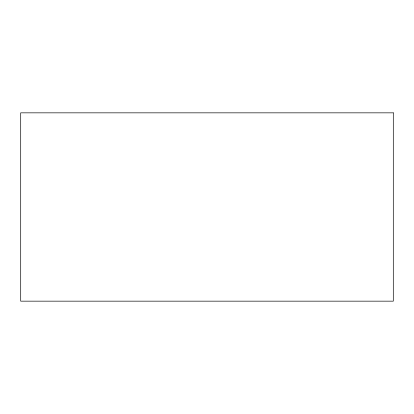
<?xml version="1.0" encoding="UTF-8"?>
<svg xmlns="http://www.w3.org/2000/svg" width="414" height="414" viewBox="0 0 414 414"><rect width="100%" height="100%" fill="white"/><g stroke="black" fill="none" stroke-linecap="round" stroke-linejoin="round"><path stroke-width="0.62" d="M393.3 112.841L20.7 112.841L20.7 301.159L393.3 301.159L393.3 112.841"/></g></svg>
